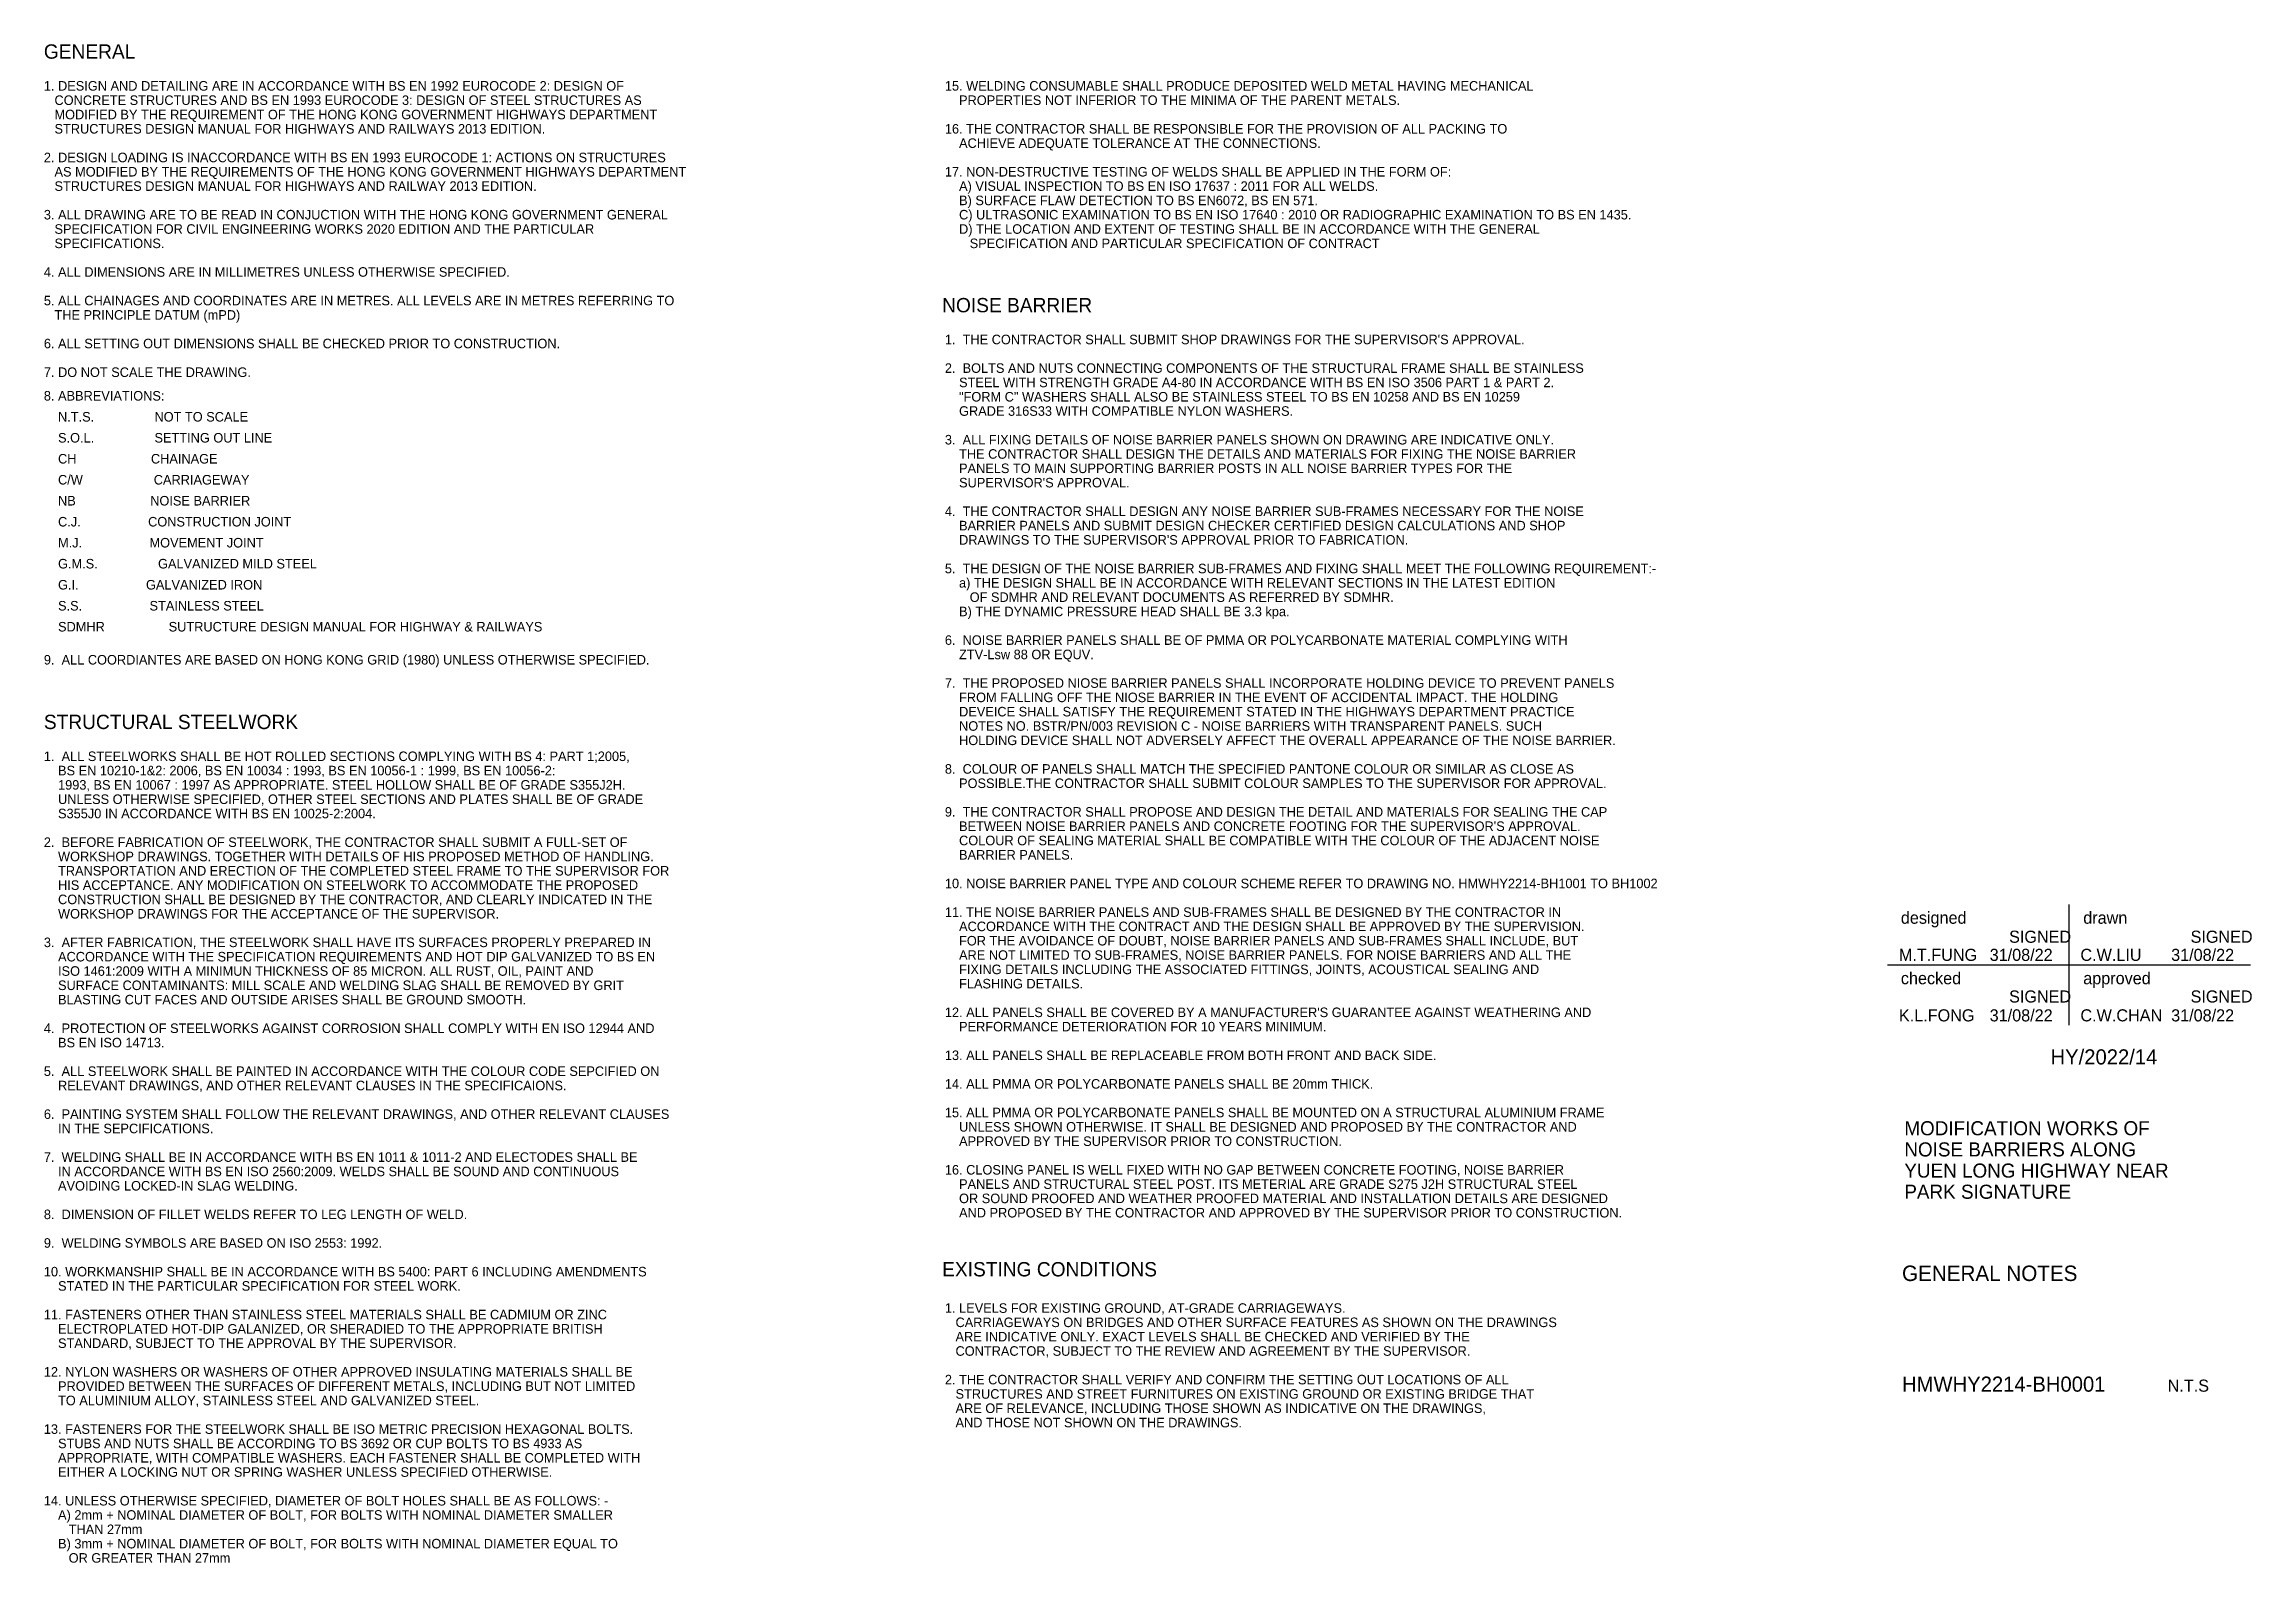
# Model space of a CAD drawing. Extents: x 113.211 to 113.576, y -6.166 to -5.915.
import ezdxf

# ---------------------------------------------------------------- set-up
doc = ezdxf.new("R2010")
doc.units = 0
for name, color, linetype in [('HMW011_1', 7, 'Continuous'), ('HMW012_1', 7, 'Continuous'), ('HMW013_1', 7, 'Continuous'), ('HMW014_1', 7, 'Continuous'), ('HMW016_2', 7, 'Continuous'), ('HMW0401_', 7, 'Continuous')]:
    doc.layers.add(name, color=color, linetype=linetype)

msp = doc.modelspace()

# ---------------------------------------------------------------- linework, layer by layer
at = {"layer": 'HMW011_1'}
for p, q in [((113.546, -6.077), (113.546, -6.057)), ((113.516, -6.067), (113.576, -6.067))]:
    msp.add_line(p, q, dxfattribs=at)

# ---------------------------------------------------------------- texts
at = {"layer": 'HMW012_1'}
for s, height, p in [('GENERAL', 0.002367, (113.21121, -5.91719)), ('1. DESIGN AND DETAILING ARE IN ACCORDANCE WITH BS EN 1992 EUROCODE 2: DESIGN OF', 0.0015778, (113.21121, -5.92247)), ('   CONCRETE STRUCTURES AND BS EN 1993 EUROCODE 3: DESIGN OF STEEL STRUCTURES AS', 0.0015778, (113.21121, -5.92484)), ('15. WELDING CONSUMABLE SHALL PRODUCE DEPOSITED WELD METAL HAVING MECHANICAL', 0.0015778, (113.36016, -5.92247)), ('    PROPERTIES NOT INFERIOR TO THE MINIMA OF THE PARENT METALS.', 0.0015778, (113.36016, -5.92484)), ('   MODIFIED BY THE REQUIREMENT OF THE HONG KONG GOVERNMENT HIGHWAYS DEPARTMENT', 0.0015778, (113.21121, -5.92721)), ('   STRUCTURES DESIGN MANUAL FOR HIGHWAYS AND RAILWAYS 2013 EDITION.', 0.0015778, (113.21121, -5.92957)), ('16. THE CONTRACTOR SHALL BE RESPONSIBLE FOR THE PROVISION OF ALL PACKING TO', 0.0015778, (113.36016, -5.92957)), ('    ACHIEVE ADEQUATE TOLERANCE AT THE CONNECTIONS.', 0.0015778, (113.36016, -5.93194)), ('2. DESIGN LOADING IS INACCORDANCE WITH BS EN 1993 EUROCODE 1: ACTIONS ON STRUCTURES', 0.0015778, (113.21121, -5.93431)), ('   AS MODIFIED BY THE REQUIREMENTS OF THE HONG KONG GOVERNMENT HIGHWAYS DEPARTMENT', 0.0015778, (113.21121, -5.93667)), ('   STRUCTURES DESIGN MANUAL FOR HIGHWAYS AND RAILWAY 2013 EDITION.', 0.0015778, (113.21121, -5.93904)), ('17. NON-DESTRUCTIVE TESTING OF WELDS SHALL BE APPLIED IN THE FORM OF:', 0.0015778, (113.36016, -5.93667)), ('    A) VISUAL INSPECTION TO BS EN ISO 17637 : 2011 FOR ALL WELDS.', 0.0015778, (113.36016, -5.93904)), ('    B) SURFACE FLAW DETECTION TO BS EN6072, BS EN 571.', 0.0015778, (113.36016, -5.94141)), ('3. ALL DRAWING ARE TO BE READ IN CONJUCTION WITH THE HONG KONG GOVERNMENT GENERAL', 0.0015778, (113.21121, -5.94377)), ('   SPECIFICATION FOR CIVIL ENGINEERING WORKS 2020 EDITION AND THE PARTICULAR ', 0.0015778, (113.21121, -5.94614)), ('    C) ULTRASONIC EXAMINATION TO BS EN ISO 17640 : 2010 OR RADIOGRAPHIC EXAMINATION TO BS EN 1435.', 0.0015778, (113.36016, -5.94377)), ('    D) THE LOCATION AND EXTENT OF TESTING SHALL BE IN ACCORDANCE WITH THE GENERAL', 0.0015778, (113.36016, -5.94614)), ('   SPECIFICATIONS.', 0.0015778, (113.21121, -5.94851)), ('       SPECIFICATION AND PARTICULAR SPECIFICATION OF CONTRACT', 0.0015778, (113.36016, -5.94851)), ('4. ALL DIMENSIONS ARE IN MILLIMETRES UNLESS OTHERWISE SPECIFIED.', 0.0015778, (113.21121, -5.95324)), ('5. ALL CHAINAGES AND COORDINATES ARE IN METRES. ALL LEVELS ARE IN METRES REFERRING TO', 0.0015778, (113.21121, -5.95797)), ('   THE PRINCIPLE DATUM (mPD)', 0.0015778, (113.21121, -5.96034)), ('NOISE BARRIER', 0.0023667, (113.35971, -5.95912)), ("1.  THE CONTRACTOR SHALL SUBMIT SHOP DRAWINGS FOR THE SUPERVISOR'S APPROVAL.", 0.0015778, (113.36016, -5.9644)), ('6. ALL SETTING OUT DIMENSIONS SHALL BE CHECKED PRIOR TO CONSTRUCTION.', 0.0015778, (113.21121, -5.96507)), ('7. DO NOT SCALE THE DRAWING.', 0.0015778, (113.21121, -5.96981)), ('2.  BOLTS AND NUTS CONNECTING COMPONENTS OF THE STRUCTURAL FRAME SHALL BE STAINLESS', 0.0015778, (113.36016, -5.96913)), ('    STEEL WITH STRENGTH GRADE A4-80 IN ACCORDANCE WITH BS EN ISO 3506 PART 1 & PART 2.', 0.0015778, (113.36016, -5.9715)), ('8. ABBREVIATIONS:', 0.0015778, (113.21121, -5.97371)), ('    "FORM C" WASHERS SHALL ALSO BE STAINLESS STEEL TO BS EN 10258 AND BS EN 10259', 0.0015778, (113.36016, -5.97387)), ('    N.T.S.                 NOT TO SCALE', 0.0015778, (113.21121, -5.97718)), ('    GRADE 316S33 WITH COMPATIBLE NYLON WASHERS.', 0.0015778, (113.36016, -5.97623)), ('    S.O.L.                 SETTING OUT LINE', 0.0015778, (113.21121, -5.98065)), ('3.  ALL FIXING DETAILS OF NOISE BARRIER PANELS SHOWN ON DRAWING ARE INDICATIVE ONLY.', 0.0015778, (113.36016, -5.98097)), ('    CH                     CHAINAGE', 0.0015778, (113.21121, -5.98412)), ('    THE CONTRACTOR SHALL DESIGN THE DETAILS AND MATERIALS FOR FIXING THE NOISE BARRIER', 0.0015778, (113.36016, -5.98333)), ('    PANELS TO MAIN SUPPORTING BARRIER POSTS IN ALL NOISE BARRIER TYPES FOR THE ', 0.0015778, (113.36016, -5.9857)), ('    C/W                    CARRIAGEWAY', 0.0015778, (113.21121, -5.98759)), ("    SUPERVISOR'S APPROVAL.", 0.0015778, (113.36016, -5.98807)), ('    NB                     NOISE BARRIER', 0.0015778, (113.21121, -5.99106)), ('4.  THE CONTRACTOR SHALL DESIGN ANY NOISE BARRIER SUB-FRAMES NECESSARY FOR THE NOISE', 0.0015778, (113.36016, -5.9928)), ('    C.J.                   CONSTRUCTION JOINT', 0.0015778, (113.21121, -5.99453)), ('    BARRIER PANELS AND SUBMIT DESIGN CHECKER CERTIFIED DESIGN CALCULATIONS AND SHOP', 0.0015778, (113.36016, -5.99517)), ("    DRAWINGS TO THE SUPERVISOR'S APPROVAL PRIOR TO FABRICATION.", 0.0015778, (113.36016, -5.99753)), ('    G.M.S.                 GALVANIZED MILD STEEL', 0.0015778, (113.21121, -6.00147)), ('    M.J.                   MOVEMENT JOINT', 0.0015778, (113.21121, -5.998)), ('    G.I.                   GALVANIZED IRON', 0.0015778, (113.21121, -6.00495)), ('5.  THE DESIGN OF THE NOISE BARRIER SUB-FRAMES AND FIXING SHALL MEET THE FOLLOWING REQUIREMENT:-', 0.0015778, (113.36016, -6.00227)), ('    a) THE DESIGN SHALL BE IN ACCORDANCE WITH RELEVANT SECTIONS IN THE LATEST EDITION', 0.0015778, (113.36016, -6.00463)), ('    S.S.                   STAINLESS STEEL', 0.0015778, (113.21121, -6.00842)), ('       OF SDMHR AND RELEVANT DOCUMENTS AS REFERRED BY SDMHR.', 0.0015778, (113.36016, -6.007)), ('    SDMHR                  SUTRUCTURE DESIGN MANUAL FOR HIGHWAY & RAILWAYS', 0.0015778, (113.21121, -6.01189)), ('    B) THE DYNAMIC PRESSURE HEAD SHALL BE 3.3 kpa.', 0.0015778, (113.36016, -6.00937)), ('6.  NOISE BARRIER PANELS SHALL BE OF PMMA OR POLYCARBONATE MATERIAL COMPLYING WITH', 0.0015778, (113.36016, -6.0141)), ('9.  ALL COORDIANTES ARE BASED ON HONG KONG GRID (1980) UNLESS OTHERWISE SPECIFIED.', 0.0015778, (113.21121, -6.01735)), ('    ZTV-Lsw 88 OR EQUV.', 0.0015778, (113.36016, -6.01647)), ('7.  THE PROPOSED NIOSE BARRIER PANELS SHALL INCORPORATE HOLDING DEVICE TO PREVENT PANELS', 0.0015778, (113.36016, -6.0212)), ('    FROM FALLING OFF THE NIOSE BARRIER IN THE EVENT OF ACCIDENTAL IMPACT. THE HOLDING ', 0.0015778, (113.36016, -6.02357)), ('    DEVEICE SHALL SATISFY THE REQUIREMENT STATED IN THE HIGHWAYS DEPARTMENT PRACTICE ', 0.0015778, (113.36016, -6.02593)), ('STRUCTURAL STEELWORK', 0.0023667, (113.21121, -6.02802)), ('    NOTES NO. BSTR/PN/003 REVISION C - NOISE BARRIERS WITH TRANSPARENT PANELS. SUCH', 0.0015778, (113.36016, -6.0283)), ('    HOLDING DEVICE SHALL NOT ADVERSELY AFFECT THE OVERALL APPEARANCE OF THE NOISE BARRIER.', 0.0015778, (113.36016, -6.03067)), ('1.  ALL STEELWORKS SHALL BE HOT ROLLED SECTIONS COMPLYING WITH BS 4: PART 1;2005,', 0.0015778, (113.21121, -6.03331)), ('    BS EN 10210-1&2: 2006, BS EN 10034 : 1993, BS EN 10056-1 : 1999, BS EN 10056-2:', 0.0015778, (113.21121, -6.03567)), ('8.  COLOUR OF PANELS SHALL MATCH THE SPECIFIED PANTONE COLOUR OR SIMILAR AS CLOSE AS ', 0.0015778, (113.36016, -6.0354)), ('    POSSIBLE.THE CONTRACTOR SHALL SUBMIT COLOUR SAMPLES TO THE SUPERVISOR FOR APPROVAL.', 0.0015778, (113.36016, -6.03777)), ('    1993, BS EN 10067 : 1997 AS APPROPRIATE. STEEL HOLLOW SHALL BE OF GRADE S355J2H.', 0.0015778, (113.21121, -6.03804)), ('    UNLESS OTHERWISE SPECIFIED, OTHER STEEL SECTIONS AND PLATES SHALL BE OF GRADE', 0.0015778, (113.21121, -6.04041)), ('    S355J0 IN ACCORDANCE WITH BS EN 10025-2:2004.', 0.0015778, (113.21121, -6.04277)), ('9.  THE CONTRACTOR SHALL PROPOSE AND DESIGN THE DETAIL AND MATERIALS FOR SEALING THE CAP', 0.0015778, (113.36016, -6.0425)), ("    BETWEEN NOISE BARRIER PANELS AND CONCRETE FOOTING FOR THE SUPERVISOR'S APPROVAL.", 0.0015778, (113.36016, -6.04487)), ('2.  BEFORE FABRICATION OF STEELWORK, THE CONTRACTOR SHALL SUBMIT A FULL-SET OF', 0.0015778, (113.21121, -6.04751)), ('    COLOUR OF SEALING MATERIAL SHALL BE COMPATIBLE WITH THE COLOUR OF THE ADJACENT NOISE ', 0.0015778, (113.36016, -6.04723)), ('    WORKSHOP DRAWINGS. TOGETHER WITH DETAILS OF HIS PROPOSED METHOD OF HANDLING.', 0.0015778, (113.21121, -6.04987)), ('    TRANSPORTATION AND ERECTION OF THE COMPLETED STEEL FRAME TO THE SUPERVISOR FOR', 0.0015778, (113.21121, -6.05224)), ('    BARRIER PANELS.', 0.0015778, (113.36016, -6.0496)), ('    HIS ACCEPTANCE. ANY MODIFICATION ON STEELWORK TO ACCOMMODATE THE PROPOSED', 0.0015778, (113.21121, -6.05461)), ('10. NOISE BARRIER PANEL TYPE AND COLOUR SCHEME REFER TO DRAWING NO. HMWHY2214-BH1001 TO BH1002', 0.0015778, (113.36016, -6.05433)), ('    WORKSHOP DRAWINGS FOR THE ACCEPTANCE OF THE SUPERVISOR.', 0.0015778, (113.21121, -6.05934)), ('    CONSTRUCTION SHALL BE DESIGNED BY THE CONTRACTOR, AND CLEARLY INDICATED IN THE', 0.0015778, (113.21121, -6.05697)), ('11. THE NOISE BARRIER PANELS AND SUB-FRAMES SHALL BE DESIGNED BY THE CONTRACTOR IN ', 0.0015778, (113.36016, -6.05907)), ('    ACCORDANCE WITH THE CONTRACT AND THE DESIGN SHALL BE APPROVED BY THE SUPERVISION.', 0.0015778, (113.36016, -6.06143)), ('3.  AFTER FABRICATION, THE STEELWORK SHALL HAVE ITS SURFACES PROPERLY PREPARED IN', 0.0015778, (113.21121, -6.06407)), ('    ACCORDANCE WITH THE SPECIFICATION REQUIREMENTS AND HOT DIP GALVANIZED TO BS EN', 0.0015778, (113.21121, -6.06644)), ('    ARE NOT LIMITED TO SUB-FRAMES, NOISE BARRIER PANELS. FOR NOISE BARRIERS AND ALL THE', 0.0015778, (113.36016, -6.06617)), ('    FOR THE AVOIDANCE OF DOUBT, NOISE BARRIER PANELS AND SUB-FRAMES SHALL INCLUDE, BUT', 0.0015778, (113.36016, -6.0638)), ('    ISO 1461:2009 WITH A MINIMUN THICKNESS OF 85 MICRON. ALL RUST, OIL, PAINT AND', 0.0015778, (113.21121, -6.06881)), ('    FIXING DETAILS INCLUDING THE ASSOCIATED FITTINGS, JOINTS, ACOUSTICAL SEALING AND ', 0.0015778, (113.36016, -6.06854)), ('    SURFACE CONTAMINANTS: MILL SCALE AND WELDING SLAG SHALL BE REMOVED BY GRIT', 0.0015778, (113.21121, -6.07117)), ('    BLASTING CUT FACES AND OUTSIDE ARISES SHALL BE GROUND SMOOTH.', 0.0015778, (113.21121, -6.07354)), ('    FLASHING DETAILS.', 0.0015778, (113.36016, -6.0709)), ("12. ALL PANELS SHALL BE COVERED BY A MANUFACTURER'S GUARANTEE AGAINST WEATHERING AND", 0.0015778, (113.36016, -6.07564)), ('    PERFORMANCE DETERIORATION FOR 10 YEARS MINIMUM.', 0.0015778, (113.36016, -6.078)), ('4.  PROTECTION OF STEELWORKS AGAINST CORROSION SHALL COMPLY WITH EN ISO 12944 AND', 0.0015778, (113.21121, -6.07827)), ('    BS EN ISO 14713.', 0.0015778, (113.21121, -6.08064)), ('5.  ALL STEELWORK SHALL BE PAINTED IN ACCORDANCE WITH THE COLOUR CODE SEPCIFIED ON', 0.0015778, (113.21121, -6.08537)), ('13. ALL PANELS SHALL BE REPLACEABLE FROM BOTH FRONT AND BACK SIDE.', 0.0015778, (113.36016, -6.08274)), ('    RELEVANT DRAWINGS, AND OTHER RELEVANT CLAUSES IN THE SPECIFICAIONS.', 0.0015778, (113.21121, -6.08774)), ('14. ALL PMMA OR POLYCARBONATE PANELS SHALL BE 20mm THICK.', 0.0015778, (113.36016, -6.08747)), ('6.  PAINTING SYSTEM SHALL FOLLOW THE RELEVANT DRAWINGS, AND OTHER RELEVANT CLAUSES ', 0.0015778, (113.21121, -6.09247)), ('15. ALL PMMA OR POLYCARBONATE PANELS SHALL BE MOUNTED ON A STRUCTURAL ALUMINIUM FRAME', 0.0015778, (113.36016, -6.0922)), ('    IN THE SEPCIFICATIONS.', 0.0015778, (113.21121, -6.09484)), ('    UNLESS SHOWN OTHERWISE. IT SHALL BE DESIGNED AND PROPOSED BY THE CONTRACTOR AND ', 0.0015778, (113.36016, -6.09457)), ('7.  WELDING SHALL BE IN ACCORDANCE WITH BS EN 1011 & 1011-2 AND ELECTODES SHALL BE', 0.0015778, (113.21121, -6.09957)), ('    APPROVED BY THE SUPERVISOR PRIOR TO CONSTRUCTION.', 0.0015778, (113.36016, -6.09694)), ('    IN ACCORDANCE WITH BS EN ISO 2560:2009. WELDS SHALL BE SOUND AND CONTINUOUS', 0.0015778, (113.21121, -6.10194)), ('16. CLOSING PANEL IS WELL FIXED WITH NO GAP BETWEEN CONCRETE FOOTING, NOISE BARRIER', 0.0015778, (113.36016, -6.10167)), ('    AVOIDING LOCKED-IN SLAG WELDING.', 0.0015778, (113.21121, -6.10431)), ('    OR SOUND PROOFED AND WEATHER PROOFED MATERIAL AND INSTALLATION DETAILS ARE DESIGNED', 0.0015778, (113.36016, -6.1064)), ('    PANELS AND STRUCTURAL STEEL POST. ITS METERIAL ARE GRADE S275 J2H STRUCTURAL STEEL', 0.0015778, (113.36016, -6.10404)), ('8.  DIMENSION OF FILLET WELDS REFER TO LEG LENGTH OF WELD.', 0.0015778, (113.21121, -6.10904)), ('    AND PROPOSED BY THE CONTRACTOR AND APPROVED BY THE SUPERVISOR PRIOR TO CONSTRUCTION.', 0.0015778, (113.36016, -6.10877)), ('9.  WELDING SYMBOLS ARE BASED ON ISO 2553: 1992.', 0.0015778, (113.21121, -6.11377)), ('EXISTING CONDITIONS', 0.0023667, (113.35971, -6.11851)), ('10. WORKMANSHIP SHALL BE IN ACCORDANCE WITH BS 5400: PART 6 INCLUDING AMENDMENTS', 0.0015778, (113.21121, -6.11851)), ('    STATED IN THE PARTICULAR SPECIFICATION FOR STEEL WORK.', 0.0015778, (113.21121, -6.12087)), ('11. FASTENERS OTHER THAN STAINLESS STEEL MATERIALS SHALL BE CADMIUM OR ZINC', 0.0015778, (113.21121, -6.12561)), ('1. LEVELS FOR EXISTING GROUND, AT-GRADE CARRIAGEWAYS.', 0.0015778, (113.36016, -6.12453)), ('    ELECTROPLATED HOT-DIP GALANIZED, OR SHERADIED TO THE APPROPRIATE BRITISH', 0.0015778, (113.21121, -6.12797)), ('   ARE INDICATIVE ONLY. EXACT LEVELS SHALL BE CHECKED AND VERIFIED BY THE ', 0.0015778, (113.36016, -6.12926)), ('   CARRIAGEWAYS ON BRIDGES AND OTHER SURFACE FEATURES AS SHOWN ON THE DRAWINGS', 0.0015778, (113.36016, -6.12689)), ('    STANDARD, SUBJECT TO THE APPROVAL BY THE SUPERVISOR.', 0.0015778, (113.21121, -6.13034)), ('   CONTRACTOR, SUBJECT TO THE REVIEW AND AGREEMENT BY THE SUPERVISOR.', 0.0015778, (113.36016, -6.13163)), ('12. NYLON WASHERS OR WASHERS OF OTHER APPROVED INSULATING MATERIALS SHALL BE', 0.0015778, (113.21121, -6.13507)), ('2. THE CONTRACTOR SHALL VERIFY AND CONFIRM THE SETTING OUT LOCATIONS OF ALL ', 0.0015778, (113.36016, -6.13636)), ('    TO ALUMINIUM ALLOY, STAINLESS STEEL AND GALVANIZED STEEL.', 0.0015778, (113.21121, -6.13981)), ('    PROVIDED BETWEEN THE SURFACES OF DIFFERENT METALS, INCLUDING BUT NOT LIMITED', 0.0015778, (113.21121, -6.13744)), ('   STRUCTURES AND STREET FURNITURES ON EXISTING GROUND OR EXISTING BRIDGE THAT ', 0.0015778, (113.36016, -6.13873)), ('HMWHY2214-BH0001', 0.0025, (113.51839, -6.13757)), ('   ARE OF RELEVANCE, INCLUDING THOSE SHOWN AS INDICATIVE ON THE DRAWINGS, ', 0.0015778, (113.36016, -6.14109)), ('   AND THOSE NOT SHOWN ON THE DRAWINGS.', 0.0015778, (113.36016, -6.14346)), ('13. FASTENERS FOR THE STEELWORK SHALL BE ISO METRIC PRECISION HEXAGONAL BOLTS.', 0.0015778, (113.21121, -6.14454)), ('    STUBS AND NUTS SHALL BE ACCORDING TO BS 3692 OR CUP BOLTS TO BS 4933 AS', 0.0015778, (113.21121, -6.14691)), ('    APPROPRIATE, WITH COMPATIBLE WASHERS. EACH FASTENER SHALL BE COMPLETED WITH ', 0.0015778, (113.21121, -6.14928)), ('    EITHER A LOCKING NUT OR SPRING WASHER UNLESS SPECIFIED OTHERWISE.', 0.0015778, (113.21121, -6.15164)), ('14. UNLESS OTHERWISE SPECIFIED, DIAMETER OF BOLT HOLES SHALL BE AS FOLLOWS: -', 0.0015778, (113.21121, -6.15638)), ('    A) 2mm + NOMINAL DIAMETER OF BOLT, FOR BOLTS WITH NOMINAL DIAMETER SMALLER ', 0.0015778, (113.21121, -6.15874)), ('       THAN 27mm', 0.0015778, (113.21121, -6.16111)), ('    B) 3mm + NOMINAL DIAMETER OF BOLT, FOR BOLTS WITH NOMINAL DIAMETER EQUAL TO ', 0.0015778, (113.21121, -6.16348)), ('       OR GREATER THAN 27mm', 0.0015778, (113.21121, -6.16584))]:
    msp.add_text(s, height=height, dxfattribs=at).set_placement(p)
at = {"layer": 'HMW013_1'}
for s, height, p in [('HY/2022/14', 0.0025, (113.54294, -6.08347)), ('MODIFICATION WORKS OF ', 0.0023333, (113.51877, -6.09518)), ('NOISE BARRIERS ALONG ', 0.0023333, (113.51877, -6.09868)), ('YUEN LONG HIGHWAY NEAR ', 0.0023333, (113.51877, -6.10218)), ('PARK SIGNATURE', 0.0023333, (113.51877, -6.10568)), ('GENERAL NOTES', 0.00255, (113.51839, -6.11927))]:
    msp.add_text(s, height=height, dxfattribs=at).set_placement(p)
at = {"layer": 'HMW014_1'}
for s, p in [('SIGNED', (113.53609, -6.06335)), ('SIGNED', (113.56609, -6.06335)), ('M.T.FUNG', (113.51788, -6.06635)), ('31/08/22', (113.53288, -6.06635)), ('C.W.LIU', (113.54788, -6.06635)), ('31/08/22', (113.56288, -6.06635)), ('SIGNED', (113.53609, -6.07323)), ('SIGNED', (113.56609, -6.07323)), ('K.L.FONG', (113.51788, -6.07635)), ('31/08/22', (113.53288, -6.07635)), ('C.W.CHAN', (113.54788, -6.07635)), ('31/08/22', (113.56288, -6.07635))]:
    msp.add_text(s, height=0.002, dxfattribs=at).set_placement(p)
at = {"layer": 'HMW016_2'}
msp.add_text('N.T.S', height=0.002, dxfattribs=at).set_placement((113.5623, -6.13757))
at = {"layer": 'HMW0401_'}
for s, p in [('designed', (113.5182, -6.06021)), ('drawn', (113.54835, -6.06021)), ('checked', (113.5182, -6.07021)), ('approved', (113.54835, -6.07021))]:
    msp.add_text(s, height=0.002, dxfattribs=at).set_placement(p)

doc.saveas('drawing.dxf')
